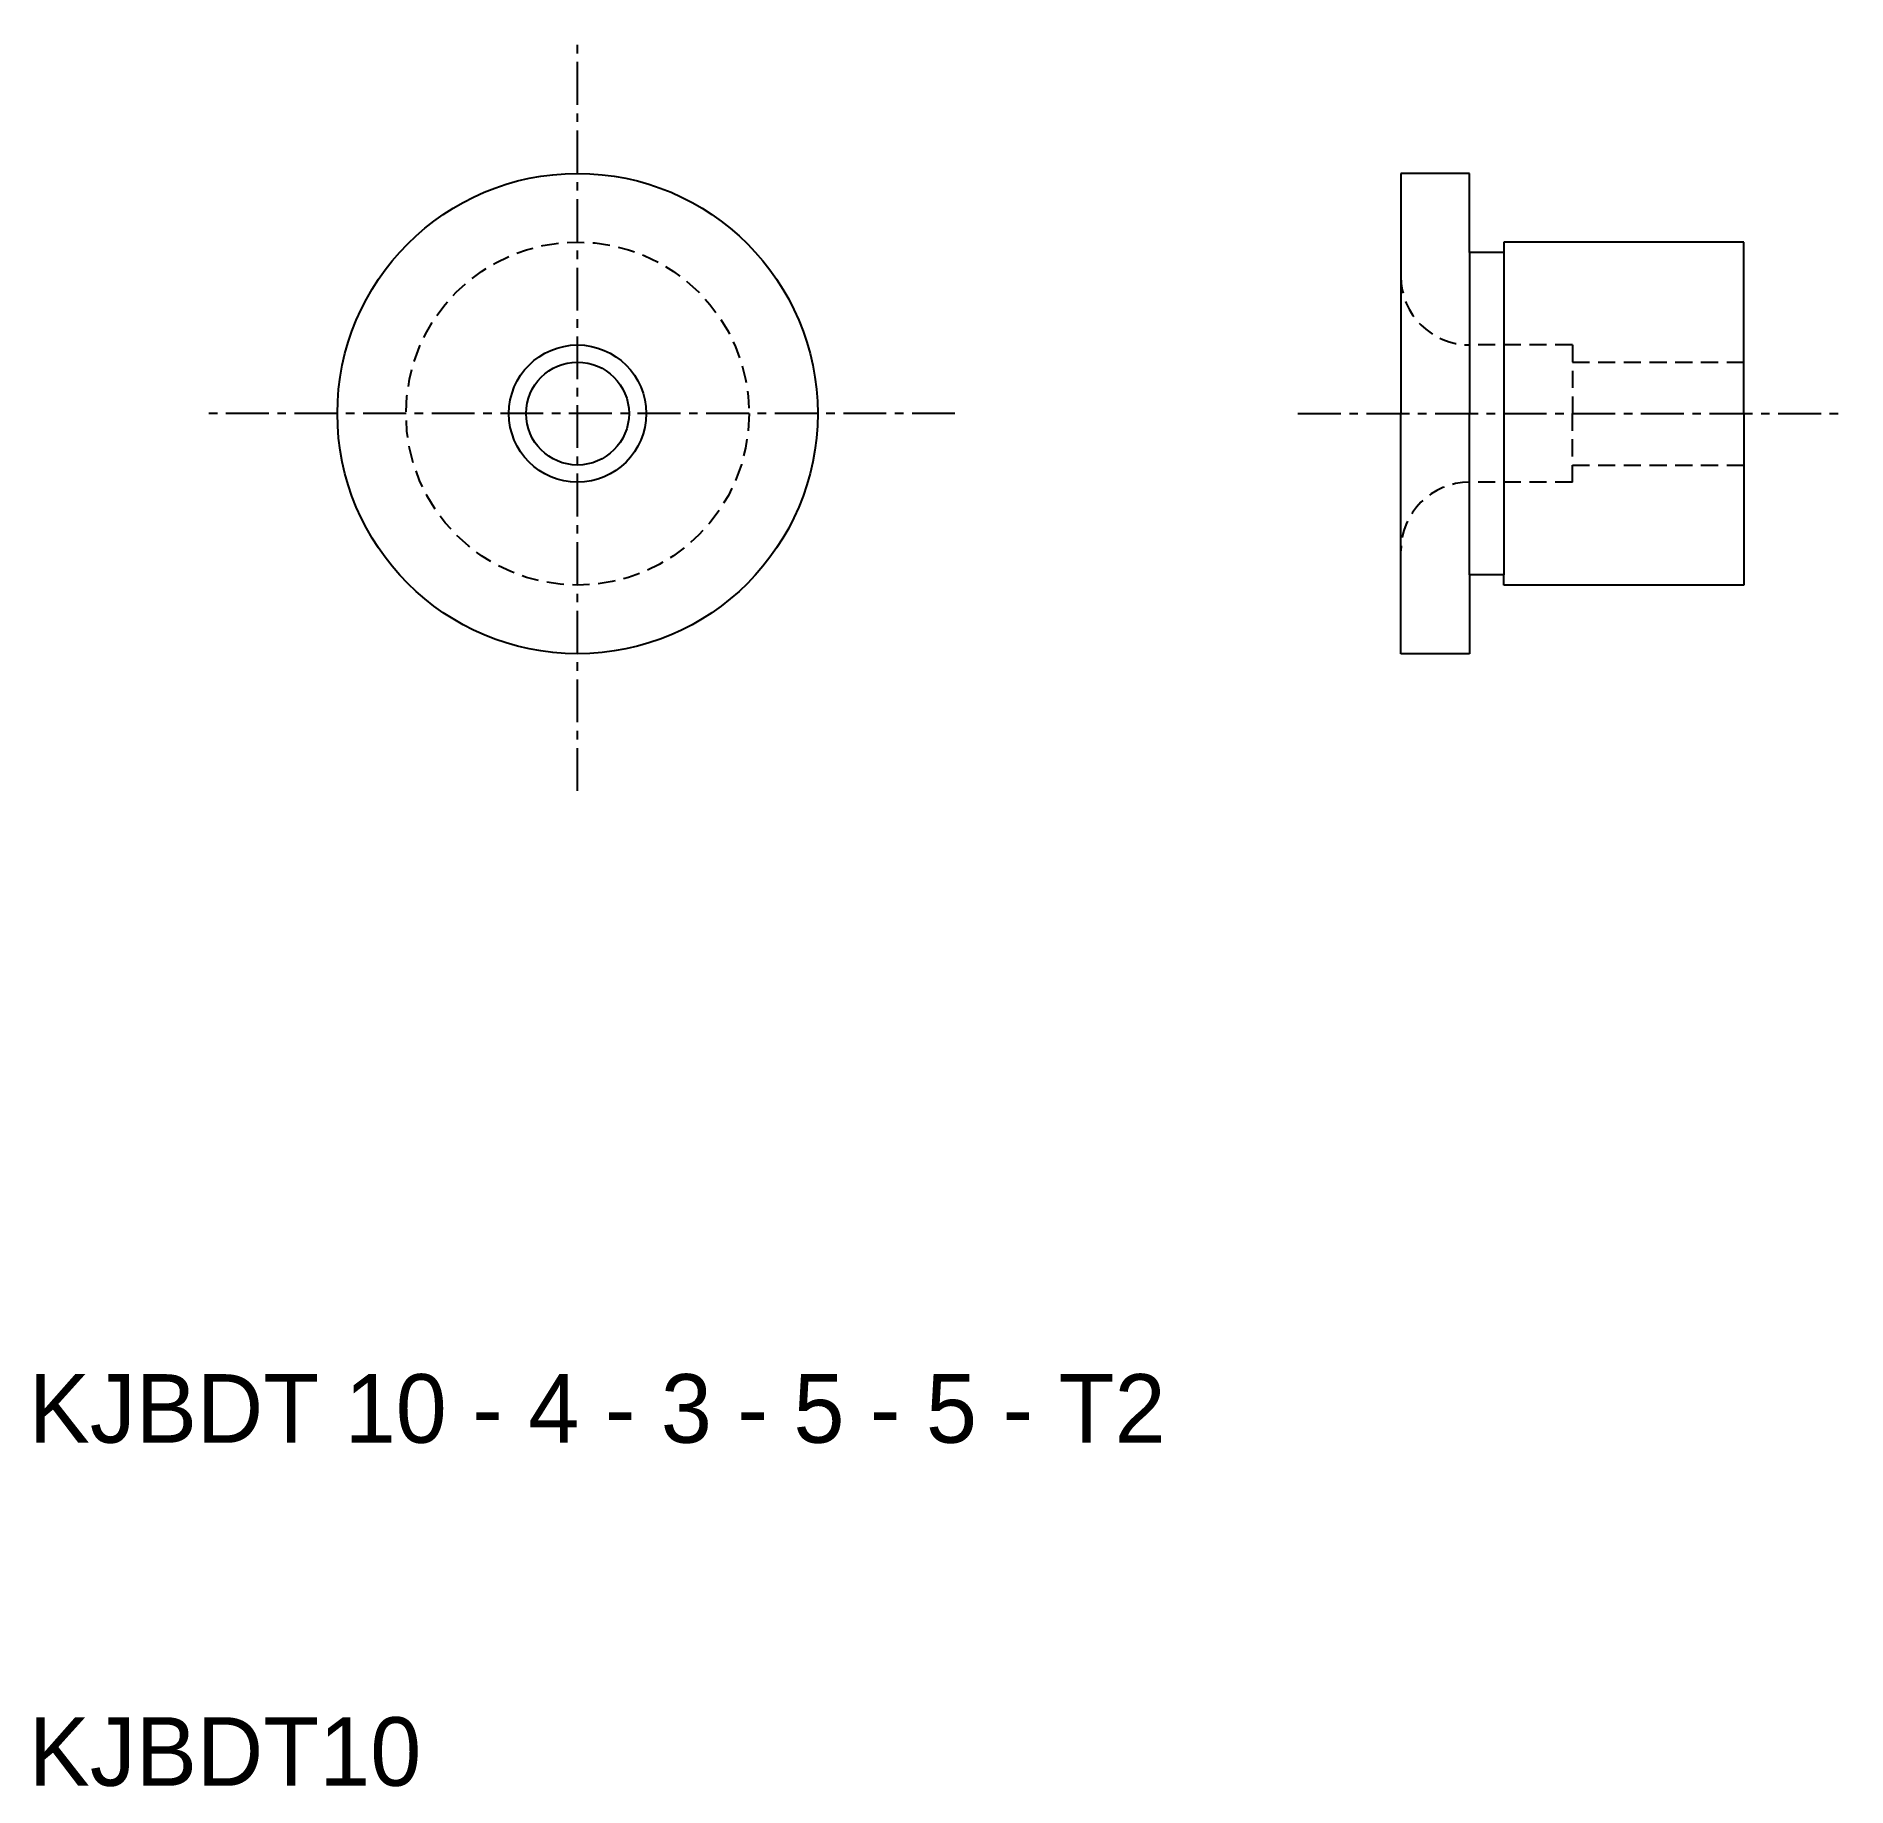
# Model space of a CAD drawing. Extents: x 10.2 to 63, y 10 to 61.
import ezdxf

# ---------------------------------------------------------------- set-up
doc = ezdxf.new("R2010")
doc.units = 0
doc.linetypes.add('CENTER', pattern=[2, 1.25, -0.25, 0.25, -0.25])
doc.linetypes.add('DASHED', pattern=[0.75, 0.5, -0.25])
doc.layers.get('0').update_dxf_attribs({"linetype": 'CONTINUOUS'})
doc.layers.add('CENTER', color=1, linetype='CENTER')

msp = doc.modelspace()

# ---------------------------------------------------------------- linework, layer by layer
at = {"color": 7, "linetype": 'CONTINUOUS'}
for p, q in [((50, 57), (50, 50)), ((52, 57), (50, 57)), ((52, 54.7), (52, 57)), ((60, 55), (53, 55)), ((53, 55), (53, 54.7)), ((60, 50), (60, 55)), ((52, 54.7), (52, 50)), ((53, 54.7), (52, 54.7)), ((53, 54.7), (53, 45.3)), ((50, 43), (50, 50)), ((52, 45.3), (52, 50)), ((60, 50), (60, 45)), ((52, 45.3), (52, 43)), ((53, 45.3), (52, 45.3)), ((53, 45), (53, 45.3)), ((60, 45), (53, 45)), ((52, 43), (50, 43))]:
    msp.add_line(p, q, dxfattribs=at)
at = {"color": 3, "linetype": 'DASHED'}
for p, q in [((55, 52), (52, 52)), ((55, 52), (55, 50)), ((55, 51.5), (60, 51.5)), ((55, 48), (55, 50)), ((55, 48.5), (60, 48.5)), ((55, 48), (52, 48))]:
    msp.add_line(p, q, dxfattribs=at)
at = {"color": 7, "linetype": 'CONTINUOUS'}
for radius in [7, 2, 1.5]:
    msp.add_circle((26, 50), radius, dxfattribs=at)
at = {"color": 3, "linetype": 'DASHED'}
msp.add_circle((26, 50), 5, dxfattribs=at)
for centre, start, end in [((52, 54), 180, 270), ((52, 46), 90, 180)]:
    msp.add_arc(centre, 2, start, end, dxfattribs=at)
at = {"layer": 'CENTER', "color": 1, "linetype": 'CENTER'}
for p, q in [((26, 39), (26, 61)), ((37, 50), (15, 50)), ((47, 50), (63, 50))]:
    msp.add_line(p, q, dxfattribs=at)

# ---------------------------------------------------------------- texts
at = {"color": 7, "linetype": 'CONTINUOUS'}
for s, p in [('KJBDT 10 - 4 - 3 - 5 - 5 - T2', (10, 20)), ('KJBDT10', (10, 10))]:
    msp.add_text(s, height=2, dxfattribs=at).set_placement(p)

doc.saveas('drawing.dxf')
